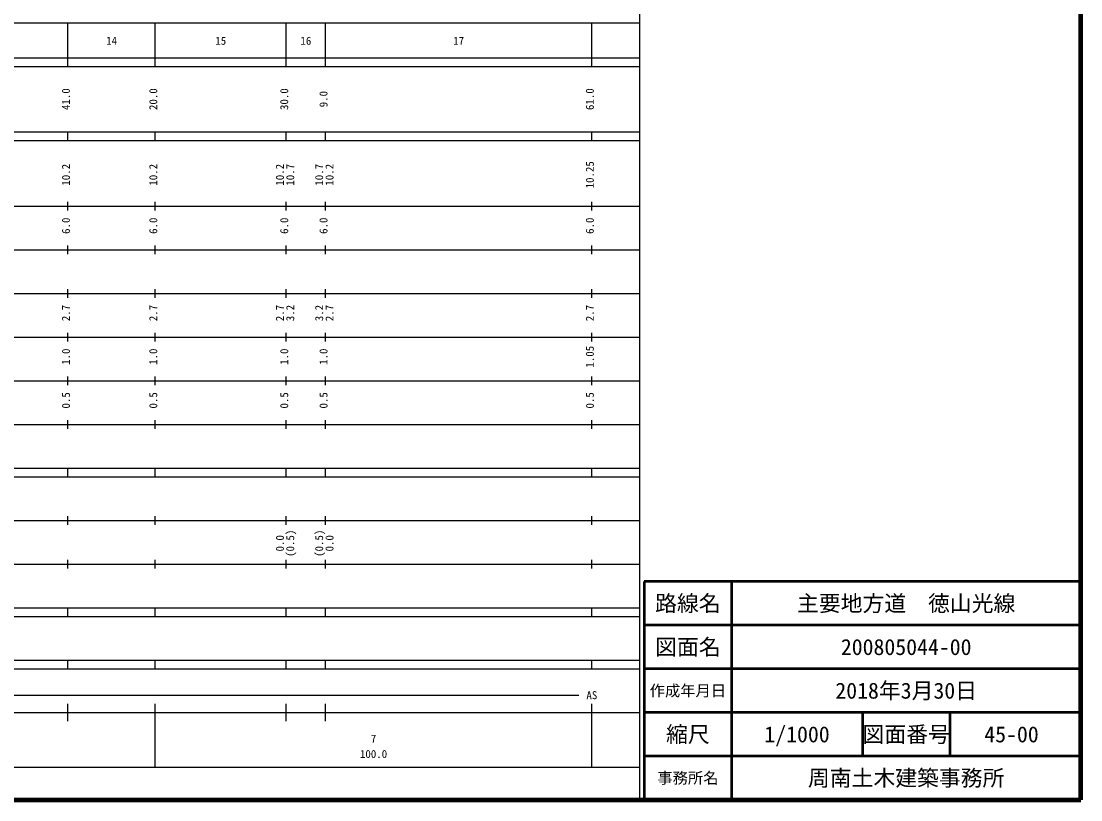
# Model space of a CAD drawing. Units: millimetres on the paper, enlarged 1000 times. Extents: x 40000 to 680000, y 20000 to 380000.
# Drawn here: x 437290 to 680000, y 20000 to 198357 of the extents above; entities that cross this region are included whole.
import ezdxf
from ezdxf.enums import TextEntityAlignment as Align

# ---------------------------------------------------------------- set-up
doc = ezdxf.new("R2010")
doc.units = ezdxf.units.MM
doc.header["$LTSCALE"] = 1000
for name, color, linetype, lineweight in [('M-TTL', 2, 'Continuous', 140), ('M-TTL-BAND', 7, 'Continuous', 25), ('M-TTL-FRAM', 2, 'Continuous', 50), ('M-TTL-LINE', 7, 'Continuous', 50)]:
    doc.layers.add(name, color=color, linetype=linetype, lineweight=lineweight)
doc.layers.add('M-TTL-TXT', color=7, linetype='Continuous')
doc.styles.add('ＭＳ ゴシック', font='')
doc.styles.get('ＭＳ ゴシック').set_extended_font_data('MS Gothic')

msp = doc.modelspace()

# ---------------------------------------------------------------- linework, layer by layer
at = {"layer": 'M-TTL'}
for p, q in [((680000, 20000), (680000, 380000)), ((40000, 20000), (680000, 20000))]:
    msp.add_line(p, q, dxfattribs=at)
at = {"layer": 'M-TTL-BAND'}
for p, q in [((579000, 20000), (579000, 370000)), ((68000, 198000), (579000, 198000)), ((448000, 188000), (448000, 198000)), ((468000, 188000), (468000, 198000)), ((498000, 188000), (498000, 198000)), ((507000, 188000), (507000, 198000)), ((568000, 188000), (568000, 198000)), ((40000, 190000), (579000, 190000)), ((40000, 188000), (579000, 188000)), ((40000, 173000), (579000, 173000)), ((448000, 171000), (448000, 173000)), ((468000, 171000), (468000, 173000)), ((498000, 171000), (498000, 173000)), ((507000, 171000), (507000, 173000)), ((568000, 171000), (568000, 173000)), ((40000, 171000), (579000, 171000)), ((40000, 156000), (579000, 156000)), ((448000, 155000), (448000, 157000)), ((468000, 155000), (468000, 157000)), ((498000, 155000), (498000, 157000)), ((507000, 155000), (507000, 157000)), ((568000, 155000), (568000, 157000)), ((46000, 146000), (579000, 146000)), ((448000, 145000), (448000, 147000)), ((468000, 145000), (468000, 147000)), ((498000, 145000), (498000, 147000)), ((507000, 145000), (507000, 147000)), ((568000, 145000), (568000, 147000)), ((52000, 136000), (579000, 136000)), ((448000, 135000), (448000, 137000)), ((468000, 135000), (468000, 137000)), ((498000, 135000), (498000, 137000)), ((507000, 135000), (507000, 137000)), ((568000, 135000), (568000, 137000)), ((448000, 125000), (448000, 127000)), ((468000, 125000), (468000, 127000)), ((498000, 125000), (498000, 127000)), ((507000, 125000), (507000, 127000)), ((568000, 125000), (568000, 127000)), ((46000, 126000), (579000, 126000)), ((448000, 115000), (448000, 117000)), ((468000, 115000), (468000, 117000)), ((498000, 115000), (498000, 117000)), ((507000, 115000), (507000, 117000)), ((568000, 115000), (568000, 117000)), ((52000, 116000), (579000, 116000)), ((448000, 105000), (448000, 107000)), ((468000, 105000), (468000, 107000)), ((498000, 105000), (498000, 107000)), ((507000, 105000), (507000, 107000)), ((568000, 105000), (568000, 107000)), ((46000, 106000), (579000, 106000)), ((40000, 96000), (579000, 96000)), ((448000, 94000), (448000, 96000)), ((468000, 94000), (468000, 96000)), ((498000, 94000), (498000, 96000)), ((507000, 94000), (507000, 96000)), ((568000, 94000), (568000, 96000)), ((40000, 94000), (579000, 94000)), ((448000, 83000), (448000, 85000)), ((468000, 83000), (468000, 85000)), ((498000, 83000), (498000, 85000)), ((507000, 83000), (507000, 85000)), ((568000, 83000), (568000, 85000)), ((49000, 84000), (579000, 84000)), ((40000, 74000), (579000, 74000)), ((448000, 73000), (448000, 75000)), ((468000, 73000), (468000, 75000)), ((498000, 73000), (498000, 75000)), ((507000, 73000), (507000, 75000)), ((568000, 73000), (568000, 75000)), ((40000, 64000), (579000, 64000)), ((448000, 62000), (448000, 64000)), ((468000, 62000), (468000, 64000)), ((498000, 62000), (498000, 64000)), ((507000, 62000), (507000, 64000)), ((568000, 62000), (568000, 64000)), ((40000, 62000), (579000, 62000)), ((40000, 52000), (579000, 52000)), ((448000, 50000), (448000, 52000)), ((468000, 50000), (468000, 52000)), ((498000, 50000), (498000, 52000)), ((507000, 50000), (507000, 52000)), ((568000, 50000), (568000, 52000)), ((40000, 50000), (579000, 50000)), ((71000, 44000), (565000, 44000)), ((448000, 38000), (448000, 42000)), ((468000, 27500), (468000, 42000)), ((498000, 38000), (498000, 42000)), ((507000, 38000), (507000, 42000)), ((568000, 27500), (568000, 42000)), ((40000, 40000), (579000, 40000)), ((68000, 27500), (579000, 27500))]:
    msp.add_line(p, q, dxfattribs=at)
at = {"layer": 'M-TTL-FRAM'}
for p, q in [((680000, 70000), (580000, 70000)), ((580000, 70000), (580000, 20000))]:
    msp.add_line(p, q, dxfattribs=at)
at = {"layer": 'M-TTL-LINE'}
for p, q in [((600000, 70000), (600000, 20000)), ((680000, 60000), (580000, 60000)), ((680000, 50000), (580000, 50000)), ((680000, 40000), (580000, 40000)), ((630000, 40000), (630000, 30000)), ((650000, 40000), (650000, 30000)), ((680000, 30000), (580000, 30000))]:
    msp.add_line(p, q, dxfattribs=at)

# ---------------------------------------------------------------- texts
at = {"layer": 'M-TTL-BAND', "style": 'ＭＳ ゴシック'}
for s, p in [('14', (458000, 192405)), ('15', (483000, 192405)), ('16', (502500, 192405)), ('17', (537500, 192405)), ('AS', (568000, 42500)), ('7', (518000, 32523)), ('100.0', (518000, 29033))]:
    msp.add_text(s, height=1833, dxfattribs=at).set_placement(p, align=Align.BOTTOM_CENTER)
for s, p in [('41.0', (449000, 180500)), ('20.0', (469000, 180500)), ('30.0', (499000, 180500)), ('9.0', (508000, 180500)), ('61.0', (569000, 180500)), ('10.2', (449000, 163174)), ('10.2', (469000, 163174)), ('10.2', (498000, 163174)), ('10.7', (500370, 163174)), ('10.7', (507000, 163174)), ('10.2', (509370, 163174)), ('10.25', (569000, 163174)), ('6.0', (449000, 151500)), ('6.0', (469000, 151500)), ('6.0', (499000, 151500)), ('6.0', (508000, 151500)), ('6.0', (569000, 151500)), ('2.7', (449000, 131500)), ('2.7', (469000, 131500)), ('2.7', (498000, 131500)), ('3.2', (500370, 131500)), ('3.2', (507000, 131500)), ('2.7', (509370, 131500)), ('2.7', (569000, 131500)), ('1.05', (569000, 121500)), ('1.0', (449000, 121500)), ('1.0', (469000, 121500)), ('1.0', (499000, 121500)), ('1.0', (508000, 121500)), ('0.5', (449000, 111500)), ('0.5', (469000, 111500)), ('0.5', (499000, 111500)), ('0.5', (508000, 111500)), ('0.5', (569000, 111500)), ('0.0', (498000, 78764)), ('(0.5)', (500370, 78764)), ('(0.5)', (507000, 78764)), ('0.0', (509370, 78764))]:
    msp.add_text(s, height=1833, rotation=90, dxfattribs=at).set_placement(p, align=Align.BOTTOM_CENTER)
at = {"layer": 'M-TTL-TXT', "style": 'ＭＳ ゴシック'}
for s, height, p in [('路線名', 3666, (590000, 65000)), ('路線名', 3666, (590000, 65000)), ('主要地方道\u3000徳山光線', 3666, (640000, 65000)), ('図面名', 3666, (590000, 55000)), ('図面名', 3666, (590000, 55000)), ('200805044-00', 3666, (640000, 55000)), ('作成年月日', 2566, (590000, 45000)), ('作成年月日', 2566, (590000, 45000)), ('2018年3月30日', 3666, (640000, 45000)), ('縮尺', 3666, (590000, 35000)), ('縮尺', 3666, (590000, 35000)), ('1/1000', 3666, (615000, 35000)), ('図面番号', 3666, (640000, 35000)), ('図面番号', 3666, (640000, 35000)), ('45-00', 3666, (664125, 35000)), ('周南土木建築事務所', 3666, (640000, 25000)), ('事務所名', 2566, (590000, 25000)), ('事務所名', 2566, (590000, 25000))]:
    msp.add_text(s, height=height, dxfattribs=at).set_placement(p, align=Align.MIDDLE_CENTER)

doc.saveas('drawing.dxf')
